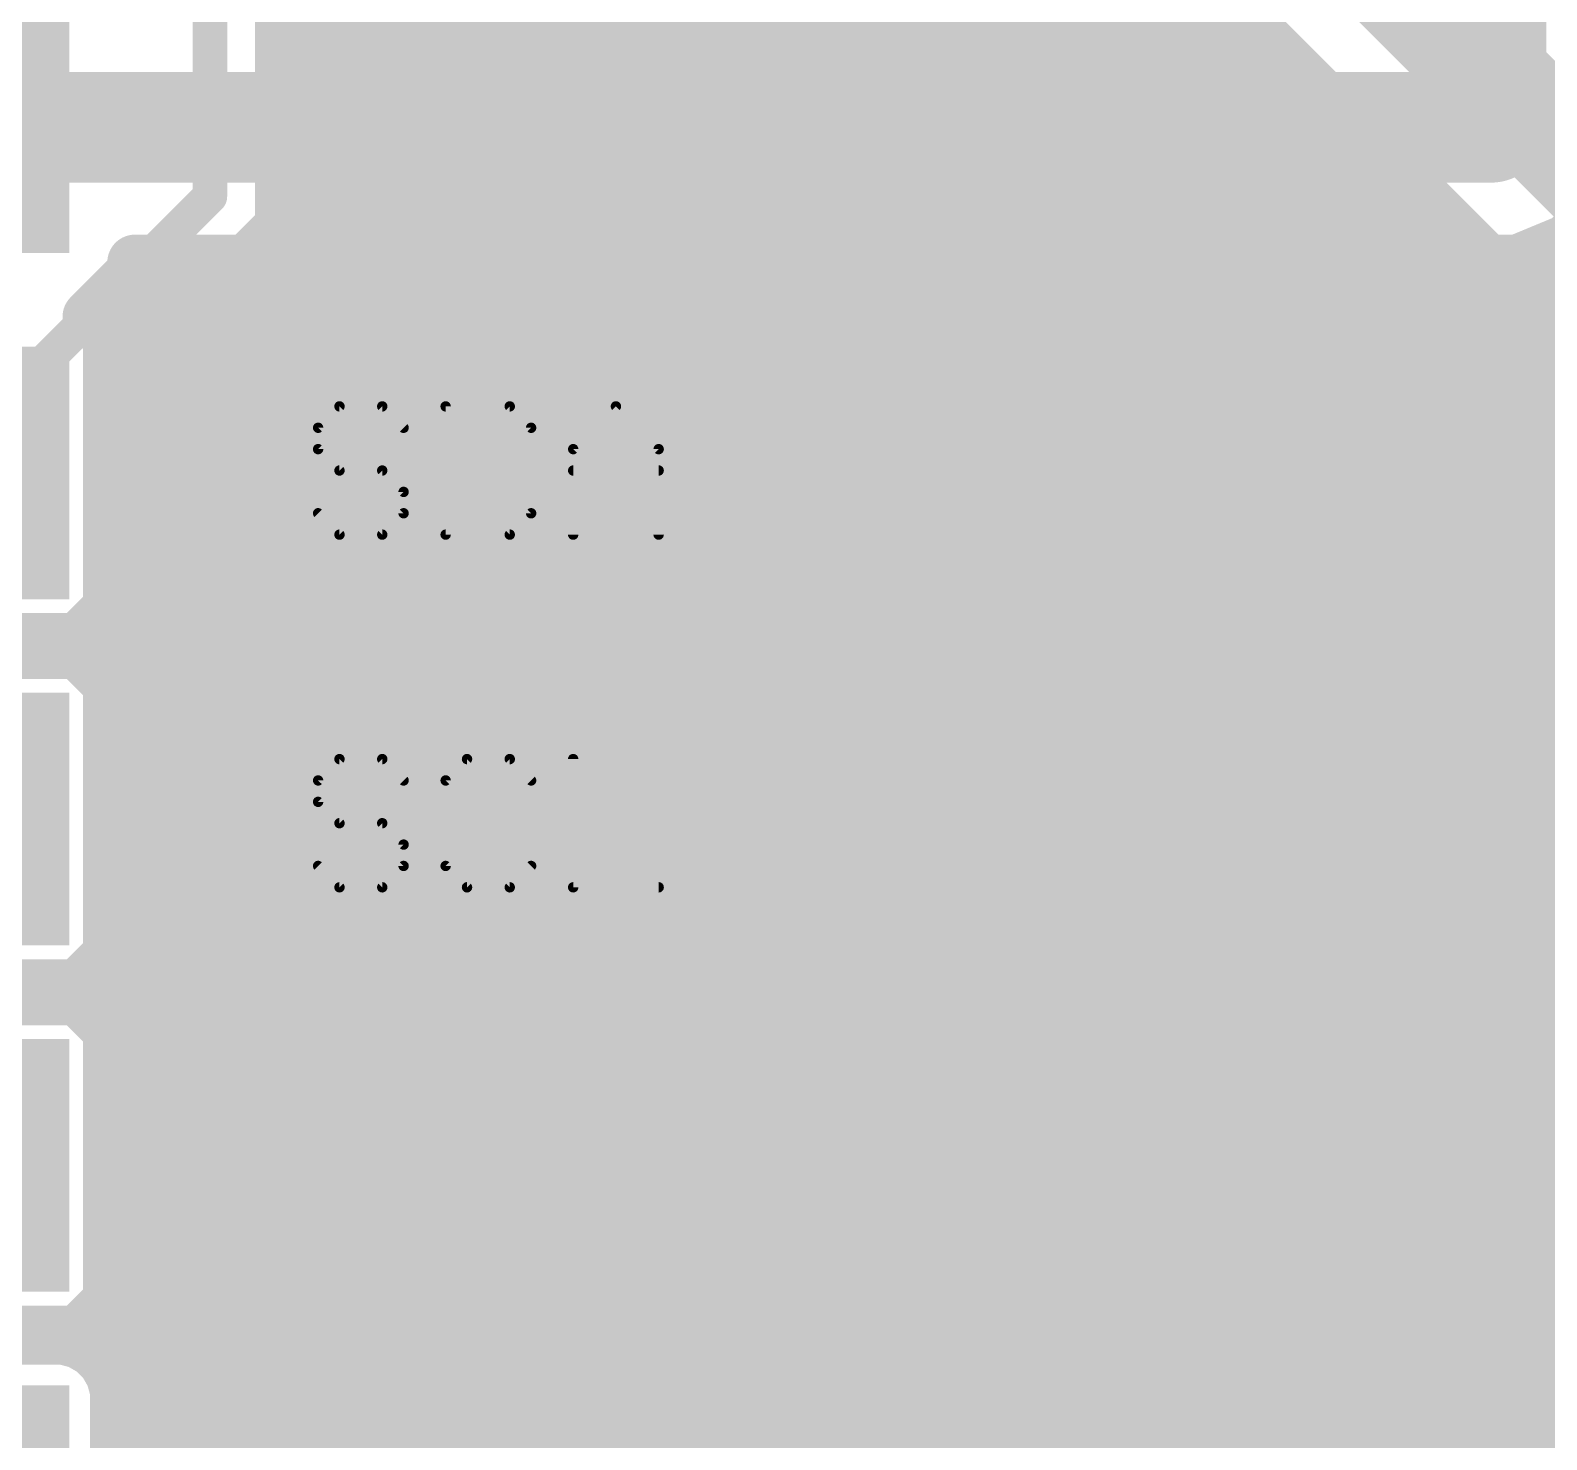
# Model space of a CAD drawing. Extents: x 0 to 10.8, y 0 to 6.1.
# Drawn here: x 4.4181 to 4.8561, y 2.996 to 3.403 of the extents above; entities that cross this region are included whole.
import ezdxf

# ---------------------------------------------------------------- set-up
doc = ezdxf.new("R2010")
doc.units = 0
for name, color, linetype in [('1', 22, 'CONTINUOUS'), ('16', 175, 'CONTINUOUS'), ('17', 82, 'CONTINUOUS'), ('25', 253, 'CONTINUOUS'), ('29', 253, 'CONTINUOUS'), ('30', 253, 'CONTINUOUS')]:
    doc.layers.add(name, color=color, linetype=linetype)

# ---------------------------------------------------------------- blocks, each defined once
blk = doc.blocks.new('SQUAREP')
blk.add_solid([(-0.5, -0.5), (0.5, -0.5), (-0.5, 0.5), (0.5, 0.5)])

msp = doc.modelspace()

# ---------------------------------------------------------------- linework, layer by layer
at = {"layer": '1'}
for points, const_width in [([(4.84, 3.775), (4.84, 3.375)], 0.032), ([(4.525, 3.375), (4.525, 3.63)], 0.032), ([(4.525, 3.375), (4.395, 3.375)], 0.032), ([(4.84, 3.375), (4.525, 3.375)], 0.032), ([(4.862091, 3.341937), (4.873059, 3.352906)], 0.016), ([(4.847756, 3.336), (4.862091, 3.341937)], 0.016), ([(4.44839, 3.333189), (4.44839, 3.336)], 0.016), ([(4.44839, 3.336), (4.532756, 3.336)], 0.016), ([(4.532756, 3.336), (4.83224, 3.336)], 0.016), ([(4.83224, 3.336), (4.847756, 3.336)], 0.016), ([(4.435445, 3.320244), (4.44839, 3.333189)], 0.016), ([(4.443201, 3.328), (5.493307, 3.328)], 0.016), ([(4.44139, 3.314303), (4.435445, 3.320244)], 0.016), ([(4.44139, 3.236087), (4.44139, 3.314303)], 0.016), ([(4.44139, 3.312), (5.477307, 3.312)], 0.016), ([(4.44139, 3.296), (5.461307, 3.296)], 0.016), ([(4.44139, 3.28), (5.445307, 3.28)], 0.016), ([(4.44139, 3.264), (5.429307, 3.264)], 0.016), ([(4.44139, 3.248), (5.413307, 3.248)], 0.016), ([(4.43202, 3.226717), (4.44139, 3.236087)], 0.016), ([(4.437303, 3.232), (5.397307, 3.232)], 0.016), ([(4.353803, 3.226717), (4.43202, 3.226717)], 0.016), ([(4.43202, 3.223673), (4.353803, 3.223673)], 0.016), ([(4.44139, 3.214303), (4.43202, 3.223673)], 0.016), ([(4.439693, 3.216), (5.381307, 3.216)], 0.016), ([(4.44139, 3.136087), (4.44139, 3.214303)], 0.016), ([(4.44139, 3.2), (5.365307, 3.2)], 0.016), ([(4.44139, 3.184), (5.349307, 3.184)], 0.016), ([(4.44139, 3.168), (5.333307, 3.168)], 0.016), ([(4.44139, 3.152), (5.317307, 3.152)], 0.016), ([(4.43202, 3.126717), (4.44139, 3.136087)], 0.016), ([(4.441303, 3.136), (5.301307, 3.136)], 0.016), ([(4.353803, 3.126717), (4.43202, 3.126717)], 0.016), ([(4.43202, 3.123673), (4.353803, 3.123673)], 0.016), ([(4.44139, 3.114303), (4.43202, 3.123673)], 0.016), ([(4.435693, 3.12), (5.285307, 3.12)], 0.016), ([(4.44139, 3.036087), (4.44139, 3.114303)], 0.016), ([(4.44139, 3.104), (5.269307, 3.104)], 0.016), ([(4.44139, 3.088), (5.253307, 3.088)], 0.016), ([(4.44139, 3.072), (5.237303, 3.072)], 0.016), ([(4.44139, 3.056), (5.229, 3.056)], 0.016), ([(4.44139, 3.04), (5.229, 3.04)], 0.016), ([(4.43202, 3.026717), (4.44139, 3.036087)], 0.016), ([(4.353803, 3.026717), (4.43202, 3.026717)], 0.016), ([(4.427764, 3.025673), (4.39574, 3.025673)], 0.016), ([(4.432339, 3.024445), (4.427764, 3.025673)], 0.016), ([(4.436445, 3.022079), (4.432339, 3.024445)], 0.016), ([(4.433114, 3.024), (5.229, 3.024)], 0.016), ([(4.439795, 3.018728), (4.436445, 3.022079)], 0.016), ([(4.442161, 3.014622), (4.439795, 3.018728)], 0.016), ([(4.44339, 3.010047), (4.442161, 3.014622)], 0.016), ([(4.44339, 2.978024), (4.44339, 3.010047)], 0.016), ([(4.44339, 3.008), (5.229, 3.008)], 0.016), ([(4.44339, 2.992), (5.229, 2.992)], 0.016)]:
    msp.add_lwpolyline(points, dxfattribs=dict(at, const_width=const_width))
for points, const_width in [([(4.525, 3.383, 1), (4.525, 3.367)], 0.016), ([(4.525, 3.367, 1), (4.525, 3.383)], 0.016), ([(4.84, 3.367, 1), (4.84, 3.383)], 0.016), ([(4.517, 3.375, 1), (4.533, 3.375)], 0.016), ([(4.832, 3.375, 1), (4.848, 3.375)], 0.016), ([(4.859262, 3.344765, 1), (4.864919, 3.339109)], 0.008), ([(4.45239, 3.336, 1), (4.44439, 3.336)], 0.008), ([(4.44839, 3.34, 1), (4.44839, 3.332)], 0.008), ([(4.532756, 3.34, 1), (4.532756, 3.332)], 0.008), ([(4.532756, 3.332, 1), (4.532756, 3.34)], 0.008), ([(4.83224, 3.34, 1), (4.83224, 3.332)], 0.008), ([(4.83224, 3.332, 1), (4.83224, 3.34)], 0.008), ([(4.846225, 3.339696, 1), (4.849287, 3.332304)], 0.008), ([(4.847756, 3.332, 1), (4.847756, 3.34)], 0.008), ([(4.44439, 3.333189, 1), (4.45239, 3.333189)], 0.008), ([(4.451218, 3.330361, 1), (4.445561, 3.336017)], 0.008), ([(4.443201, 3.332, 1), (4.443201, 3.324)], 0.008), ([(4.432616, 3.323073, 1), (4.438273, 3.317416)], 0.008), ([(4.438272, 3.323073, 1), (4.432617, 3.317415)], 0.008), ([(4.44539, 3.314303, 1), (4.43739, 3.314303)], 0.008), ([(4.44139, 3.316, 1), (4.44139, 3.308)], 0.008), ([(4.438562, 3.311474, 1), (4.444217, 3.317133)], 0.008), ([(4.44139, 3.3, 1), (4.44139, 3.292)], 0.008), ([(4.44139, 3.284, 1), (4.44139, 3.276)], 0.008), ([(4.44139, 3.268, 1), (4.44139, 3.26)], 0.008), ([(4.44139, 3.252, 1), (4.44139, 3.244)], 0.008), ([(4.444218, 3.233258, 1), (4.438561, 3.238915)], 0.008), ([(4.437303, 3.236, 1), (4.437303, 3.228)], 0.008), ([(4.43739, 3.236087, 1), (4.44539, 3.236087)], 0.008), ([(4.429191, 3.229545, 1), (4.434848, 3.223888)], 0.008), ([(4.43202, 3.222717, 1), (4.43202, 3.230717)], 0.008), ([(4.434848, 3.226502, 1), (4.429191, 3.220845)], 0.008), ([(4.43202, 3.219673, 1), (4.43202, 3.227673)], 0.008), ([(4.439693, 3.22, 1), (4.439693, 3.212)], 0.008), ([(4.44539, 3.214303, 1), (4.43739, 3.214303)], 0.008), ([(4.438561, 3.211475, 1), (4.444218, 3.217132)], 0.008), ([(4.44139, 3.204, 1), (4.44139, 3.196)], 0.008), ([(4.44139, 3.188, 1), (4.44139, 3.18)], 0.008), ([(4.44139, 3.172, 1), (4.44139, 3.164)], 0.008), ([(4.44139, 3.156, 1), (4.44139, 3.148)], 0.008), ([(4.441303, 3.14, 1), (4.441303, 3.132)], 0.008), ([(4.43739, 3.136087, 1), (4.44539, 3.136087)], 0.008), ([(4.444218, 3.133258, 1), (4.438561, 3.138915)], 0.008), ([(4.429191, 3.129545, 1), (4.434848, 3.123888)], 0.008), ([(4.434848, 3.126502, 1), (4.429191, 3.120845)], 0.008), ([(4.43202, 3.122717, 1), (4.43202, 3.130717)], 0.008), ([(4.43202, 3.119673, 1), (4.43202, 3.127673)], 0.008), ([(4.435693, 3.124, 1), (4.435693, 3.116)], 0.008), ([(4.44539, 3.114303, 1), (4.43739, 3.114303)], 0.008), ([(4.438561, 3.111475, 1), (4.444218, 3.117132)], 0.008), ([(4.44139, 3.108, 1), (4.44139, 3.1)], 0.008), ([(4.44139, 3.092, 1), (4.44139, 3.084)], 0.008), ([(4.44139, 3.076, 1), (4.44139, 3.068)], 0.008), ([(4.44139, 3.06, 1), (4.44139, 3.052)], 0.008), ([(4.44139, 3.044, 1), (4.44139, 3.036)], 0.008), ([(4.444218, 3.033258, 1), (4.438561, 3.038915)], 0.008), ([(4.43739, 3.036087, 1), (4.44539, 3.036087)], 0.008), ([(4.428801, 3.029536, 1), (4.426727, 3.02181)], 0.008), ([(4.427764, 3.021673, 1), (4.427764, 3.029673)], 0.008), ([(4.429191, 3.029545, 1), (4.434848, 3.023888)], 0.008), ([(4.434336, 3.027911, 1), (4.430342, 3.020979)], 0.008), ([(4.433114, 3.028, 1), (4.433114, 3.02)], 0.008), ([(4.431301, 3.020582, 1), (4.433376, 3.028308)], 0.008), ([(4.43202, 3.022717, 1), (4.43202, 3.030717)], 0.008), ([(4.439273, 3.024907, 1), (4.433616, 3.01925)], 0.008), ([(4.434448, 3.018613, 1), (4.438442, 3.025545)], 0.008), ([(4.443261, 3.020725, 1), (4.436329, 3.016731)], 0.008), ([(4.436967, 3.0159, 1), (4.442624, 3.021557)], 0.008), ([(4.446025, 3.015659, 1), (4.438298, 3.013585)], 0.008), ([(4.438696, 3.012625, 1), (4.445627, 3.016619)], 0.008), ([(4.44739, 3.010047, 1), (4.43939, 3.010047)], 0.008), ([(4.44339, 3.012, 1), (4.44339, 3.004)], 0.008), ([(4.439527, 3.00901, 1), (4.447253, 3.011085)], 0.008), ([(4.44339, 2.996, 1), (4.44339, 2.988)], 0.008)]:
    msp.add_lwpolyline(points, format="xyb", dxfattribs=dict(at, const_width=const_width))
at = {"layer": '16'}
for points, const_width in [([(4.455, 3.775), (5.19, 3.04)], 0.032), ([(4.56372, 3.611126), (5.14885, 3.025996)], 0.016), ([(4.47, 3.43), (4.47, 3.355)], 0.01), ([(4.490996, 3.346299), (4.490996, 3.421299)], 0.016), ([(4.490996, 3.408), (4.766846, 3.408)], 0.016), ([(4.490996, 3.392), (4.782846, 3.392)], 0.016), ([(4.490996, 3.376), (4.798846, 3.376)], 0.016), ([(4.490996, 3.36), (4.814846, 3.36)], 0.016), ([(4.47, 3.355), (4.395, 3.28)], 0.01), ([(4.478697, 3.334), (4.490996, 3.346299)], 0.016), ([(4.488697, 3.344), (4.830846, 3.344)], 0.016), ([(4.44139, 3.296697), (4.478697, 3.334)], 0.016), ([(4.472693, 3.328), (4.846846, 3.328)], 0.016), ([(4.456693, 3.312), (4.862846, 3.312)], 0.016), ([(4.44139, 3.236087), (4.44139, 3.296697)], 0.016), ([(4.44139, 3.296), (4.878846, 3.296)], 0.016), ([(4.44139, 3.28), (4.894846, 3.28)], 0.016), ([(4.44139, 3.264), (4.910846, 3.264)], 0.016), ([(4.44139, 3.248), (4.926846, 3.248)], 0.016), ([(4.43202, 3.226717), (4.44139, 3.236087)], 0.016), ([(4.437303, 3.232), (4.942846, 3.232)], 0.016), ([(4.353803, 3.226717), (4.43202, 3.226717)], 0.016), ([(4.43202, 3.223673), (4.353803, 3.223673)], 0.016), ([(4.44139, 3.214303), (4.43202, 3.223673)], 0.016), ([(4.439693, 3.216), (4.958846, 3.216)], 0.016), ([(4.44139, 3.136087), (4.44139, 3.214303)], 0.016), ([(4.44139, 3.2), (4.974846, 3.2)], 0.016), ([(4.44139, 3.184), (4.990846, 3.184)], 0.016), ([(4.44139, 3.168), (5.006846, 3.168)], 0.016), ([(4.44139, 3.152), (5.022846, 3.152)], 0.016), ([(4.43202, 3.126717), (4.44139, 3.136087)], 0.016), ([(4.441303, 3.136), (5.038846, 3.136)], 0.016), ([(4.43202, 3.123673), (4.368366, 3.123673)], 0.016), ([(4.371409, 3.126717), (4.43202, 3.126717)], 0.016), ([(4.44139, 3.114303), (4.43202, 3.123673)], 0.016), ([(4.435693, 3.12), (5.054846, 3.12)], 0.016), ([(4.44139, 3.043303), (4.44139, 3.114303)], 0.016), ([(4.44139, 3.104), (5.070846, 3.104)], 0.016), ([(4.44139, 3.088), (5.086846, 3.088)], 0.016), ([(4.44139, 3.072), (5.102846, 3.072)], 0.016), ([(4.44139, 3.056), (5.118846, 3.056)], 0.016), ([(4.450996, 3.033697), (4.44139, 3.043303)], 0.016), ([(4.444693, 3.04), (5.134846, 3.04)], 0.016), ([(4.458697, 3.025996), (4.450996, 3.033697)], 0.016), ([(5.14885, 3.025996), (4.458697, 3.025996)], 0.016), ([(4.43, 3.025), (4.355, 3.025)], 0.01), ([(4.45, 3.005), (4.43, 3.025)], 0.01), ([(5.155, 3.005), (4.45, 3.005)], 0.01)]:
    msp.add_lwpolyline(points, dxfattribs=dict(at, const_width=const_width))
for points, const_width in [([(4.490996, 3.412, 1), (4.490996, 3.404)], 0.008), ([(4.766846, 3.404, 1), (4.766846, 3.412)], 0.008), ([(4.490996, 3.396, 1), (4.490996, 3.388)], 0.008), ([(4.782846, 3.388, 1), (4.782846, 3.396)], 0.008), ([(4.490996, 3.38, 1), (4.490996, 3.372)], 0.008), ([(4.798846, 3.372, 1), (4.798846, 3.38)], 0.008), ([(4.490996, 3.364, 1), (4.490996, 3.356)], 0.008), ([(4.814846, 3.356, 1), (4.814846, 3.364)], 0.008), ([(4.471768, 3.353232, 1), (4.468232, 3.356768)], 0.005), ([(4.4675, 3.355, 1), (4.4725, 3.355)], 0.005), ([(4.488697, 3.348, 1), (4.488697, 3.34)], 0.008), ([(4.486996, 3.346299, 1), (4.494996, 3.346299)], 0.008), ([(4.493824, 3.343471, 1), (4.488168, 3.349128)], 0.008), ([(4.830846, 3.34, 1), (4.830846, 3.348)], 0.008), ([(4.481525, 3.331171, 1), (4.475869, 3.336829)], 0.008), ([(4.475868, 3.336828, 1), (4.481525, 3.331172)], 0.008), ([(4.472693, 3.332, 1), (4.472693, 3.324)], 0.008), ([(4.846846, 3.324, 1), (4.846846, 3.332)], 0.008), ([(4.456693, 3.316, 1), (4.456693, 3.308)], 0.008), ([(4.438561, 3.299525, 1), (4.444218, 3.293868)], 0.008), ([(4.44539, 3.296697, 1), (4.43739, 3.296697)], 0.008), ([(4.44139, 3.3, 1), (4.44139, 3.292)], 0.008), ([(4.44139, 3.284, 1), (4.44139, 3.276)], 0.008), ([(4.44139, 3.268, 1), (4.44139, 3.26)], 0.008), ([(4.44139, 3.252, 1), (4.44139, 3.244)], 0.008), ([(4.444218, 3.233258, 1), (4.438561, 3.238915)], 0.008), ([(4.437303, 3.236, 1), (4.437303, 3.228)], 0.008), ([(4.43739, 3.236087, 1), (4.44539, 3.236087)], 0.008), ([(4.429191, 3.229545, 1), (4.434848, 3.223888)], 0.008), ([(4.43202, 3.222717, 1), (4.43202, 3.230717)], 0.008), ([(4.434848, 3.226502, 1), (4.429191, 3.220845)], 0.008), ([(4.43202, 3.219673, 1), (4.43202, 3.227673)], 0.008), ([(4.439693, 3.22, 1), (4.439693, 3.212)], 0.008), ([(4.44539, 3.214303, 1), (4.43739, 3.214303)], 0.008), ([(4.438561, 3.211475, 1), (4.444218, 3.217132)], 0.008), ([(4.44139, 3.204, 1), (4.44139, 3.196)], 0.008), ([(4.44139, 3.188, 1), (4.44139, 3.18)], 0.008), ([(4.44139, 3.172, 1), (4.44139, 3.164)], 0.008), ([(4.44139, 3.156, 1), (4.44139, 3.148)], 0.008), ([(4.441303, 3.14, 1), (4.441303, 3.132)], 0.008), ([(4.43739, 3.136087, 1), (4.44539, 3.136087)], 0.008), ([(4.444218, 3.133258, 1), (4.438561, 3.138915)], 0.008), ([(4.429191, 3.129545, 1), (4.434848, 3.123888)], 0.008), ([(4.434848, 3.126502, 1), (4.429191, 3.120845)], 0.008), ([(4.43202, 3.122717, 1), (4.43202, 3.130717)], 0.008), ([(4.43202, 3.119673, 1), (4.43202, 3.127673)], 0.008), ([(4.435693, 3.124, 1), (4.435693, 3.116)], 0.008), ([(4.44539, 3.114303, 1), (4.43739, 3.114303)], 0.008), ([(4.438561, 3.111475, 1), (4.444218, 3.117132)], 0.008), ([(4.44139, 3.108, 1), (4.44139, 3.1)], 0.008), ([(4.44139, 3.092, 1), (4.44139, 3.084)], 0.008), ([(4.44139, 3.076, 1), (4.44139, 3.068)], 0.008), ([(4.44139, 3.06, 1), (4.44139, 3.052)], 0.008), ([(4.444218, 3.046132, 1), (4.438561, 3.040475)], 0.008), ([(4.444693, 3.044, 1), (4.444693, 3.036)], 0.008), ([(4.43739, 3.043303, 1), (4.44539, 3.043303)], 0.008), ([(4.453824, 3.036525, 1), (4.448168, 3.030868)], 0.008), ([(4.448168, 3.030868, 1), (4.453824, 3.036525)], 0.008), ([(4.458697, 3.029996, 1), (4.458697, 3.021996)], 0.008), ([(4.455868, 3.023168, 1), (4.461525, 3.028824)], 0.008), ([(4.431768, 3.026768, 1), (4.428232, 3.023232)], 0.005), ([(4.43, 3.0225, 1), (4.43, 3.0275)], 0.005), ([(4.45, 3.0075, 1), (4.45, 3.0025)], 0.005), ([(4.448232, 3.003232, 1), (4.451768, 3.006768)], 0.005)]:
    msp.add_lwpolyline(points, format="xyb", dxfattribs=dict(at, const_width=const_width))
at = {"layer": '25', "const_width": 0.003}
for points in [[(4.507437, 3.294394), (4.501268, 3.28822)], [(4.519783, 3.294394), (4.507437, 3.294394)], [(4.525953, 3.28822), (4.519783, 3.294394)], [(4.538098, 3.294394), (4.538098, 3.257362)], [(4.556614, 3.294394), (4.538098, 3.294394)], [(4.562783, 3.28822), (4.556614, 3.294394)], [(4.574929, 3.282047), (4.587272, 3.294394)], [(4.587272, 3.294394), (4.599614, 3.282047)], [(4.501268, 3.28822), (4.501268, 3.282047)], [(4.562783, 3.263531), (4.562783, 3.28822)], [(4.501268, 3.282047), (4.507437, 3.275878)], [(4.574929, 3.257362), (4.574929, 3.282047)], [(4.599614, 3.282047), (4.599614, 3.257362)], [(4.507437, 3.275878), (4.519783, 3.275878)], [(4.519783, 3.275878), (4.525953, 3.269705)], [(4.574929, 3.275878), (4.599614, 3.275878)], [(4.525953, 3.269705), (4.525953, 3.263531)], [(4.507437, 3.257362), (4.501268, 3.263531)], [(4.525953, 3.263531), (4.519783, 3.257362)], [(4.556614, 3.257362), (4.562783, 3.263531)], [(4.519783, 3.257362), (4.507437, 3.257362)], [(4.538098, 3.257362), (4.556614, 3.257362)], [(4.507437, 3.192543), (4.501268, 3.18637)], [(4.519783, 3.192543), (4.507437, 3.192543)], [(4.525953, 3.18637), (4.519783, 3.192543)], [(4.544268, 3.192543), (4.538098, 3.18637)], [(4.556614, 3.192543), (4.544268, 3.192543)], [(4.562783, 3.18637), (4.556614, 3.192543)], [(4.574929, 3.192543), (4.574929, 3.155512)], [(4.501268, 3.18637), (4.501268, 3.180197)], [(4.538098, 3.18637), (4.538098, 3.161681)], [(4.501268, 3.180197), (4.507437, 3.174028)], [(4.507437, 3.174028), (4.519783, 3.174028)], [(4.519783, 3.174028), (4.525953, 3.167854)], [(4.525953, 3.167854), (4.525953, 3.161681)], [(4.507437, 3.155512), (4.501268, 3.161681)], [(4.525953, 3.161681), (4.519783, 3.155512)], [(4.538098, 3.161681), (4.544268, 3.155512)], [(4.556614, 3.155512), (4.562783, 3.161681)], [(4.519783, 3.155512), (4.507437, 3.155512)], [(4.544268, 3.155512), (4.556614, 3.155512)], [(4.574929, 3.155512), (4.599614, 3.155512)]]:
    msp.add_lwpolyline(points, dxfattribs=at)
at = {"layer": '25', "const_width": 0.0015}
for points in [[(4.507437, 3.295144, 1), (4.507437, 3.293644)], [(4.507968, 3.293864, 1), (4.506907, 3.294924)], [(4.520314, 3.294924, 1), (4.519253, 3.293864)], [(4.519783, 3.293644, 1), (4.519783, 3.295144)], [(4.538848, 3.294394, 1), (4.537348, 3.294394)], [(4.538098, 3.295144, 1), (4.538098, 3.293644)], [(4.557145, 3.294924, 1), (4.556084, 3.293864)], [(4.556614, 3.293644, 1), (4.556614, 3.295144)], [(4.587802, 3.294924, 1), (4.586741, 3.293863)], [(4.587802, 3.293863, 1), (4.586741, 3.294924)], [(4.500737, 3.288751, 1), (4.501798, 3.28769)], [(4.502018, 3.28822, 1), (4.500518, 3.28822)], [(4.525422, 3.28769, 1), (4.526483, 3.288751)], [(4.563533, 3.28822, 1), (4.562033, 3.28822)], [(4.562253, 3.28769, 1), (4.563314, 3.288751)], [(4.501798, 3.282578, 1), (4.500737, 3.281517)], [(4.500518, 3.282047, 1), (4.502018, 3.282047)], [(4.575679, 3.282047, 1), (4.574179, 3.282047)], [(4.574399, 3.282577, 1), (4.57546, 3.281517)], [(4.600364, 3.282047, 1), (4.598864, 3.282047)], [(4.599084, 3.281517, 1), (4.600145, 3.282577)], [(4.507437, 3.276628, 1), (4.507437, 3.275128)], [(4.506907, 3.275348, 1), (4.507967, 3.276408)], [(4.520314, 3.276408, 1), (4.519253, 3.275348)], [(4.519783, 3.275128, 1), (4.519783, 3.276628)], [(4.574929, 3.276628, 1), (4.574929, 3.275128)], [(4.599614, 3.275128, 1), (4.599614, 3.276628)], [(4.526703, 3.269705, 1), (4.525203, 3.269705)], [(4.525422, 3.269175, 1), (4.526483, 3.270235)], [(4.501798, 3.264062, 1), (4.500737, 3.263001)], [(4.525203, 3.263531, 1), (4.526703, 3.263531)], [(4.526483, 3.263001, 1), (4.525422, 3.264062)], [(4.562033, 3.263531, 1), (4.563533, 3.263531)], [(4.563314, 3.263001, 1), (4.562253, 3.264062)], [(4.507437, 3.258112, 1), (4.507437, 3.256612)], [(4.506907, 3.256832, 1), (4.507967, 3.257893)], [(4.519253, 3.257893, 1), (4.520314, 3.256832)], [(4.519783, 3.256612, 1), (4.519783, 3.258112)], [(4.538098, 3.258112, 1), (4.538098, 3.256612)], [(4.556084, 3.257893, 1), (4.557145, 3.256832)], [(4.556614, 3.256612, 1), (4.556614, 3.258112)], [(4.537348, 3.257362, 1), (4.538848, 3.257362)], [(4.574179, 3.257362, 1), (4.575679, 3.257362)], [(4.598864, 3.257362, 1), (4.600364, 3.257362)], [(4.507437, 3.193293, 1), (4.507437, 3.191793)], [(4.507968, 3.192013, 1), (4.506907, 3.193073)], [(4.520314, 3.193073, 1), (4.519253, 3.192013)], [(4.519783, 3.191793, 1), (4.519783, 3.193293)], [(4.544268, 3.193293, 1), (4.544268, 3.191793)], [(4.544798, 3.192013, 1), (4.543737, 3.193073)], [(4.557145, 3.193073, 1), (4.556084, 3.192013)], [(4.556614, 3.191793, 1), (4.556614, 3.193293)], [(4.575679, 3.192543, 1), (4.574179, 3.192543)], [(4.502018, 3.18637, 1), (4.500518, 3.18637)], [(4.500737, 3.1869, 1), (4.501798, 3.18584)], [(4.525422, 3.18584, 1), (4.526483, 3.1869)], [(4.538848, 3.18637, 1), (4.537348, 3.18637)], [(4.537568, 3.1869, 1), (4.538629, 3.18584)], [(4.562253, 3.18584, 1), (4.563314, 3.1869)], [(4.501798, 3.180727, 1), (4.500737, 3.179667)], [(4.500518, 3.180197, 1), (4.502018, 3.180197)], [(4.507437, 3.174778, 1), (4.507437, 3.173278)], [(4.506907, 3.173497, 1), (4.507967, 3.174558)], [(4.520314, 3.174558, 1), (4.519253, 3.173497)], [(4.519783, 3.173278, 1), (4.519783, 3.174778)], [(4.526703, 3.167854, 1), (4.525203, 3.167854)], [(4.525422, 3.167324, 1), (4.526483, 3.168384)], [(4.501798, 3.162211, 1), (4.500737, 3.161151)], [(4.525203, 3.161681, 1), (4.526703, 3.161681)], [(4.526483, 3.161151, 1), (4.525422, 3.162211)], [(4.537348, 3.161681, 1), (4.538848, 3.161681)], [(4.538629, 3.162211, 1), (4.537568, 3.161151)], [(4.563314, 3.161151, 1), (4.562253, 3.162211)], [(4.507437, 3.156262, 1), (4.507437, 3.154762)], [(4.506907, 3.154981, 1), (4.507967, 3.156042)], [(4.519253, 3.156042, 1), (4.520314, 3.154981)], [(4.519783, 3.154762, 1), (4.519783, 3.156262)], [(4.544268, 3.156262, 1), (4.544268, 3.154762)], [(4.543737, 3.154981, 1), (4.544798, 3.156042)], [(4.556084, 3.156042, 1), (4.557145, 3.154981)], [(4.556614, 3.154762, 1), (4.556614, 3.156262)], [(4.574929, 3.156262, 1), (4.574929, 3.154762)], [(4.574179, 3.155512, 1), (4.575679, 3.155512)], [(4.599614, 3.154762, 1), (4.599614, 3.156262)]]:
    msp.add_lwpolyline(points, format="xyb", dxfattribs=at)

# ---------------------------------------------------------------- block references
at = {"layer": '17', "xscale": 0.064961, "yscale": 0.064961, "rotation": 90}
for p in [(4.392913, 3.375197), (4.392913, 3.375197), (4.392913, 3.275197), (4.392913, 3.275197), (4.392913, 3.175197), (4.392913, 3.175197), (4.392913, 3.075197), (4.392913, 3.075197), (4.392913, 2.975197), (4.392913, 2.975197)]:
    msp.add_blockref('SQUAREP', p, dxfattribs=at)
at = {"layer": '29', "xscale": 0.072961, "yscale": 0.072961, "rotation": 90}
for p in [(4.392913, 3.375197), (4.392913, 3.275197), (4.392913, 3.175197), (4.392913, 3.075197), (4.392913, 2.975197)]:
    msp.add_blockref('SQUAREP', p, dxfattribs=at)
at = {"layer": '30', "xscale": 0.072961, "yscale": 0.072961, "rotation": 90}
for p in [(4.392913, 3.375197), (4.392913, 3.275197), (4.392913, 3.175197), (4.392913, 3.075197), (4.392913, 2.975197)]:
    msp.add_blockref('SQUAREP', p, dxfattribs=at)

doc.saveas('drawing.dxf')
